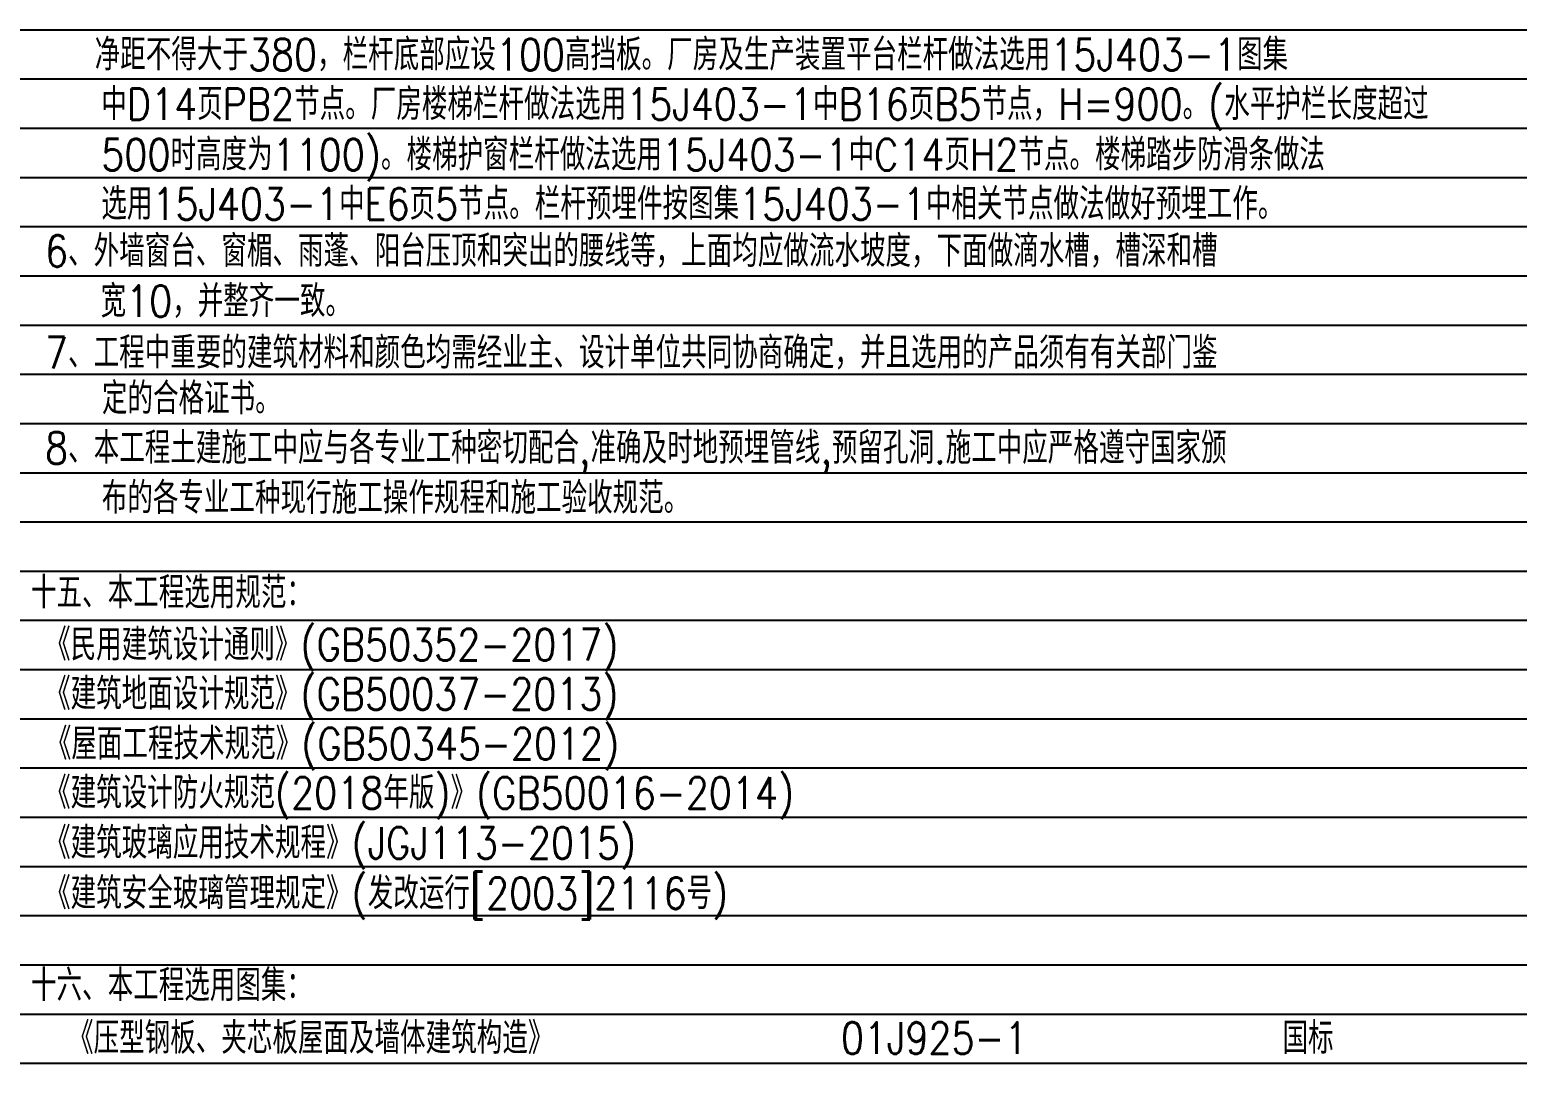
# Model space of a CAD drawing. Extents: x 4796190 to 4921527, y -485691 to -238224.
# Drawn here: x 4875336 to 4896497, y -344784 to -330084 of the extents above; entities that cross this region are included whole.
import ezdxf

# ---------------------------------------------------------------- set-up
doc = ezdxf.new("R2010")
doc.units = 0
doc.header["$LTSCALE"] = 1000
doc.header["$MEASUREMENT"] = 0
doc.layers.get('0').update_dxf_attribs({"linetype": 'CONTINUOUS'})
doc.layers.add('图层线', color=8, linetype='CONTINUOUS')
doc.styles.add('HZ1', font='txt.shx', dxfattribs={"bigfont": 'hzdx.shx'})

msp = doc.modelspace()

# ---------------------------------------------------------------- linework, layer by layer
at = {"layer": '图层线'}
for p, q in [((4823777.2, -330083.9), (4904377.2, -330083.9)), ((4823777.2, -330783.9), (4904377.2, -330783.9)), ((4823777.2, -331483.9), (4904377.2, -331483.9)), ((4823777.2, -332183.9), (4904377.2, -332183.9)), ((4823777.2, -332883.9), (4904377.2, -332883.9)), ((4823777.2, -333583.9), (4904377.2, -333583.9)), ((4823777.2, -334283.9), (4904377.2, -334283.9)), ((4823777.2, -334983.9), (4904377.2, -334983.9)), ((4823777.2, -335683.9), (4904377.2, -335683.9)), ((4823777.2, -336383.9), (4904377.2, -336383.9)), ((4823777.2, -337083.9), (4904377.2, -337083.9)), ((4823777.2, -337783.9), (4904377.2, -337783.9)), ((4823777.2, -338483.9), (4904377.2, -338483.9)), ((4823777.2, -339183.9), (4904377.2, -339183.9)), ((4823777.2, -339883.9), (4904377.2, -339883.9)), ((4823777.2, -340583.9), (4904377.2, -340583.9)), ((4823777.2, -341283.9), (4904377.2, -341283.9)), ((4823777.2, -341983.9), (4904377.2, -341983.9)), ((4823777.2, -342683.9), (4904377.2, -342683.9)), ((4823777.2, -343383.9), (4904377.2, -343383.9)), ((4823777.2, -344083.9), (4904377.2, -344083.9)), ((4823777.2, -344783.9), (4904377.2, -344783.9))]:
    msp.add_line(p, q, dxfattribs=at)

# ---------------------------------------------------------------- texts
at = {"color": 4, "style": 'HZ1', "width": 0.85}
for s, p in [('净距不得大于380，栏杆底部应设100高挡板。厂房及生产装置平台栏杆做法选用15J403-1图集', (4876259.6, -330662.8)), ('中D14页PB2节点。厂房楼梯栏杆做法选用15J403-1中B16页B5节点，H=900。(水平护栏长度超过', (4876354.5, -331367.5)), ('500时高度为1100)。楼梯护窗栏杆做法选用15J403-1中C14页H2节点。楼梯踏步防滑条做法', (4876354.5, -332085.9)), ('选用15J403-1中E6页5节点。栏杆预埋件按图集15J403-1中相关节点做法做好预埋工作。', (4876354.5, -332785.9)), ('6、外墙窗台、窗楣、雨蓬、阳台压顶和突出的腰线等，上面均应做流水坡度，下面做滴水槽，槽深和槽', (4875554.3, -333456.3)), ('宽10，并整齐一致。', (4876343.6, -334169.4)), ('7、工程中重要的建筑材料和颜色均需经业主、设计单位共同协商确定，并且选用的产品须有有关部门鉴', (4875554.3, -334902.3)), ('定的合格证书。', (4876363, -335552.4)), ('8、本工程土建施工中应与各专业工种密切配合,准确及时地预埋管线,预留孔洞.施工中应严格遵守国家颁', (4875554.3, -336257.5)), ('布的各专业工种现行施工操作规程和施工验收规范。', (4876361, -336968.4)), ('《民用建筑设计通则》(GB50352-2017)', (4875554.3, -339055.5)), ('《建筑地面设计规范》(GB50037-2013)', (4875554.3, -339755.5)), ('《屋面工程技术规范》(GB50345-2012)', (4875565.1, -340465.2)), ('《建筑设计防火规范(2018年版)》(GB50016-2014)', (4875554.3, -341163.3)), ('《建筑玻璃应用技术规程》(JGJ113-2015)', (4875554.3, -341875.3)), ('《建筑安全玻璃管理规定》(发改运行[2003]2116号)', (4875554.3, -342591.4)), ('《压型钢板、夹芯板屋面及墙体建筑构造》', (4875880.8, -344650.5)), ('01J925-1', (4886875.6, -344650.5)), ('国标', (4893157.7, -344650.5))]:
    msp.add_text(s, height=450, dxfattribs=at).set_placement(p)
at = {"color": 6, "style": 'HZ1', "width": 0.85}
for s, p in [('十五、本工程选用规范：', (4875354.3, -338314.9)), ('十六、本工程选用图集：', (4875354.3, -343900.5))]:
    msp.add_text(s, height=450, dxfattribs=at).set_placement(p)

doc.saveas('drawing.dxf')
